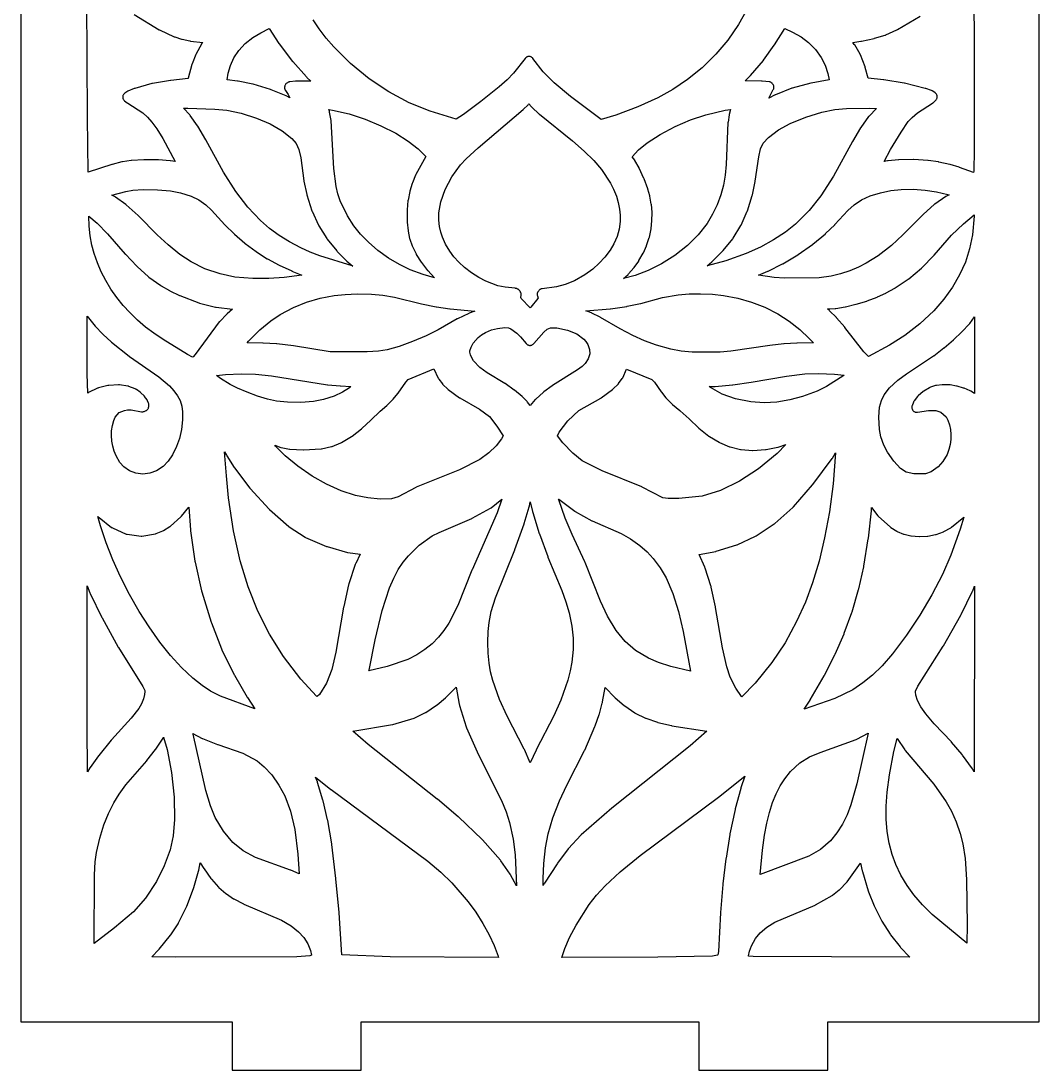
# Model space of a CAD drawing. Header units: millimetres. Extents: x 10 to 410, y 18 to 283.
# Drawn here: x 148 to 211.3, y 21 to 86.2 of the extents above; entities that cross this region are included whole.
import ezdxf

# ---------------------------------------------------------------- set-up
doc = ezdxf.new("R2010")
doc.units = ezdxf.units.MM
doc.layers.add('CUT', color=1, linetype='Continuous')

msp = doc.modelspace()

# ---------------------------------------------------------------- linework, layer by layer
at = {"layer": 'CUT'}
for points in [[(190.134, 147), (190.134, 144), (169.134, 144), (169.134, 147), (161.134, 147), (161.134, 144), (148, 144), (148, 24), (161.134, 24), (161.134, 21), (169.134, 21), (169.134, 24), (190.134, 24), (190.134, 21), (198.134, 21), (198.134, 24), (211.2679, 24), (211.2679, 144), (198.134, 144), (198.134, 147)], [(162.4395, 82.2484), (162.4123, 82.2554), (161.4952, 82.4479), (161.4651, 82.4527), (160.8219, 82.5239), (160.8809, 82.9452), (161.0114, 83.4146), (161.2308, 83.8944), (161.5287, 84.3387), (161.9422, 84.782), (162.4043, 85.1495), (162.897, 85.45), (163.4235, 85.7056), (164.0243, 84.7817), (164.0379, 84.7626), (164.8734, 83.6748), (164.8874, 83.658), (165.7384, 82.7022), (165.7609, 82.6795), (166.0201, 82.4436), (165.1099, 82.4528), (165.0656, 82.4501), (164.7002, 82.4023), (164.6701, 82.3968), (164.6407, 82.3886), (164.6124, 82.3774), (164.5853, 82.3637), (164.5596, 82.3474), (164.5126, 82.314), (164.489, 82.2955), (164.4673, 82.2748), (164.448, 82.252), (164.4309, 82.2277), (164.4163, 82.2018), (164.4046, 82.1746), (164.3955, 82.1464), (164.3895, 82.1174), (164.3863, 82.0881), (164.3838, 82.0456), (164.3836, 82.0174), (164.3862, 81.9894), (164.3912, 81.9617), (164.399, 81.9346), (164.4095, 81.9082), (164.4224, 81.883), (164.4376, 81.8591), (164.6033, 81.6244), (164.7145, 81.4165), (164.5128, 81.5182), (164.489, 81.529), (163.5415, 81.9114), (163.5155, 81.9207)], [(194.7892, 82.0883), (194.7848, 82.117), (194.7776, 82.1451), (194.7653, 82.1852), (194.7554, 82.2123), (194.7428, 82.2385), (194.7277, 82.2634), (194.7102, 82.2867), (194.6905, 82.3083), (194.6688, 82.3279), (194.6452, 82.3455), (194.62, 82.3607), (194.5935, 82.3736), (194.5657, 82.3839), (194.5372, 82.3915), (194.5079, 82.3964), (194.0662, 82.4497), (194.0295, 82.4519), (193.0053, 82.4561), (193.3268, 82.7728), (193.3456, 82.7932), (194.1356, 83.7283), (194.1499, 83.7467), (194.8163, 84.6731), (194.8278, 84.6902), (195.4629, 85.7149), (195.957, 85.4938), (196.4861, 85.1884), (196.9496, 84.8356), (197.3789, 84.4018), (197.7281, 83.9208), (197.9755, 83.4409), (198.1496, 82.9265), (198.2251, 82.5207), (197.1127, 82.3223), (197.0869, 82.3166), (195.9351, 82.0099), (195.9003, 81.9985), (194.8902, 81.5986), (194.8614, 81.5854), (194.467, 81.3807), (194.7558, 81.9199), (194.7683, 81.9462), (194.7781, 81.9735), (194.7851, 82.0017), (194.7894, 82.0304), (194.7908, 82.0593)], [(174.1881, 72.7403), (174.0833, 73.0511), (174.009, 73.4118), (173.9739, 73.8133), (173.9753, 74.2576), (174.0862, 74.9542), (174.3544, 75.7176), (174.7774, 76.5008), (175.3149, 77.2446), (175.6686, 77.6252), (176.4062, 78.3024), (179.2018, 80.6774), (179.2164, 80.6908), (179.5179, 80.9826), (179.5465, 81.0147), (179.5682, 81.0428), (179.7341, 80.8489), (179.7579, 80.824), (180.2119, 80.4012), (180.2283, 80.3871), (182.2654, 78.7433), (183.0104, 78.0968), (183.6012, 77.5112), (184.073, 76.9543), (184.6294, 76.1104), (184.8247, 75.7253), (184.9994, 75.2943), (185.115, 74.9139), (185.1998, 74.4944), (185.236, 74.126), (185.2331, 73.723), (185.1699, 73.2471), (185.042, 72.7845), (184.8486, 72.333), (184.6144, 71.9325), (184.2932, 71.5064), (183.9405, 71.1311), (183.5297, 70.7704), (183.0442, 70.4138), (182.4026, 70.0415), (181.821, 69.8025), (181.2904, 69.6672), (180.3817, 69.5445), (180.3515, 69.5389), (180.3221, 69.5305), (180.2936, 69.5191), (180.2664, 69.5052), (180.2408, 69.4886), (180.2171, 69.4696), (180.1953, 69.4485), (180.1759, 69.4253), (180.1364, 69.3732), (180.1189, 69.3473), (180.1041, 69.3199), (180.0925, 69.291), (180.0839, 69.2611), (180.0785, 69.2306), (180.0764, 69.1996), (180.0775, 69.1686), (180.082, 69.1379), (180.0897, 69.1078), (180.1348, 68.9637), (180.125, 68.9367), (179.6763, 68.4009), (179.6343, 68.3613), (179.0933, 68.9353), (179.0665, 68.9997), (179.0857, 69.1418), (179.0881, 69.1711), (179.0875, 69.2006), (179.084, 69.2297), (179.0776, 69.2584), (179.0684, 69.2865), (179.0564, 69.3135), (179.0221, 69.3811), (179.0063, 69.4084), (178.9878, 69.4339), (178.9666, 69.4575), (178.943, 69.4788), (178.9172, 69.4976), (178.8896, 69.5135), (178.8604, 69.5267), (178.7911, 69.5538), (178.7643, 69.5629), (178.7367, 69.5696), (178.7087, 69.5738), (178.0865, 69.6377), (177.6421, 69.7343), (176.8805, 70.0251), (176.4601, 70.2462), (176, 70.5392), (175.5674, 70.8698), (175.2137, 71.1913), (174.9024, 71.5292), (174.6426, 71.8761), (174.3864, 72.3161)], [(165.5774, 76.254), (165.5813, 76.2315), (165.757, 75.4098), (165.7644, 75.3821), (166.0805, 74.3889), (166.0934, 74.3556), (166.4899, 73.49), (166.5076, 73.457), (167.0025, 72.6598), (167.0243, 72.6292), (167.623, 71.8906), (167.6451, 71.8662), (168.2396, 71.277), (168.2608, 71.2578), (168.6274, 70.9571), (168.5767, 70.9693), (166.5706, 71.5824), (165.9664, 71.8113), (165.3826, 72.0827), (164.689, 72.4529), (164.0482, 72.8537), (163.4517, 73.2926), (162.894, 73.775), (162.1035, 74.606), (161.3559, 75.5807), (160.5956, 76.7794), (159.4971, 78.7922), (159.4915, 78.8019), (158.9914, 79.6412), (158.9786, 79.6608), (158.5189, 80.3101), (158.4914, 80.3437), (158.0953, 80.7603), (158.3649, 80.7659), (160.0428, 80.7088), (160.7921, 80.6349), (161.6758, 80.4462), (162.6283, 80.1526), (163.4832, 79.7856), (164.2347, 79.3493), (164.8315, 78.8857), (165.1108, 78.5601), (165.2717, 78.2064), (165.3872, 77.6787)], [(173.2607, 70.6874), (173.2767, 70.6686), (173.6926, 70.2149), (172.9875, 70.4221), (172.1942, 70.7272), (171.5247, 71.0499), (170.8478, 71.4529), (170.1841, 71.9283), (169.5874, 72.4345), (169.1076, 72.9265), (168.6893, 73.4516), (168.2971, 74.0658), (167.8382, 75.0172), (167.6939, 75.4506), (167.591, 75.8939), (167.4519, 77.0115), (167.2727, 79.9709), (167.2694, 80.0005), (167.1836, 80.5241), (167.1775, 80.5524), (167.1686, 80.5801), (167.1312, 80.6797), (167.3575, 80.6476), (168.394, 80.4113), (169.3925, 80.0853), (170.3713, 79.6765), (171.2898, 79.2032), (172.0654, 78.7146), (172.6844, 78.2332), (173.1652, 77.7643), (172.5423, 76.6407), (172.5283, 76.6119), (172.3219, 76.121), (172.3118, 76.0936), (172.1642, 75.6151), (172.1563, 75.5835), (172.0546, 75.0495), (172.0506, 75.0191), (172.0026, 74.4446), (172.0017, 74.42), (172.0025, 73.7154), (172.0037, 73.6886), (172.0542, 73.1479), (172.0593, 73.1145), (172.1532, 72.671), (172.163, 72.6356), (172.3099, 72.2125), (172.3236, 72.1794), (172.5544, 71.708), (172.5683, 71.6829), (172.8675, 71.1966), (172.8861, 71.1699)], [(186.1404, 77.533), (185.9845, 77.7475), (186.3687, 78.1727), (186.9114, 78.6208), (187.7168, 79.1383), (188.6604, 79.6304), (189.6144, 80.0372), (190.5697, 80.3574), (191.7587, 80.6323), (192.088, 80.6862), (192.0118, 80.3748), (192.0066, 80.3479), (191.9406, 79.9006), (191.9378, 79.8698), (191.8318, 77.2682), (191.7636, 76.6029), (191.6558, 75.9716), (191.5, 75.3749), (191.2741, 74.7655), (190.9848, 74.1718), (190.6388, 73.6078), (190.0775, 72.8854), (189.4215, 72.2259), (188.6323, 71.6021), (187.7963, 71.084), (186.9829, 70.6871), (186.166, 70.3751), (185.454, 70.1774), (185.7382, 70.4397), (185.7628, 70.4653), (186.0889, 70.8457), (186.1057, 70.8671), (186.3892, 71.2655), (186.4051, 71.2903), (186.6671, 71.7476), (186.6807, 71.7744), (186.8731, 72.206), (186.884, 72.2343), (187.0447, 72.7247), (187.053, 72.7554), (187.1595, 73.2602), (187.1642, 73.29), (187.2136, 73.7599), (187.2151, 73.7882), (187.2188, 74.2668), (187.2177, 74.2946), (187.1749, 74.7806), (187.1714, 74.8073), (187.082, 75.2994), (187.0756, 75.3268), (186.9609, 75.7317), (186.9536, 75.7541), (186.7259, 76.3664), (186.7178, 76.3861), (186.4214, 77.0356), (186.41, 77.0579), (186.159, 77.504)], [(191.6194, 71.8941), (191.6427, 71.9198), (192.2325, 72.6506), (192.2549, 72.6822), (192.7373, 73.4691), (192.7552, 73.5033), (193.1391, 74.3633), (193.1516, 74.3963), (193.446, 75.3468), (193.4527, 75.3729), (193.6301, 76.2102), (193.6336, 76.2302), (193.8456, 77.7472), (193.9563, 78.2378), (194.1274, 78.5946), (194.4481, 78.9385), (195.0839, 79.4175), (195.7951, 79.8106), (196.7742, 80.2131), (197.7734, 80.5125), (198.5762, 80.6735), (199.3055, 80.7454), (200.7554, 80.7671), (201.1577, 80.7469), (200.7025, 80.2723), (200.6747, 80.2388), (200.1965, 79.569), (200.183, 79.5484), (199.6727, 78.6933), (199.6673, 78.684), (198.493, 76.5441), (197.7164, 75.3241), (196.9896, 74.4075), (196.1295, 73.5567), (195.5073, 73.0637), (194.7665, 72.5755), (193.9538, 72.1308), (193.0781, 71.7346), (191.7978, 71.2792), (190.6372, 70.9724), (190.9326, 71.2191), (190.9511, 71.2359)], [(160.6848, 73.5046), (161.246, 72.9524), (161.2603, 72.9391), (161.9149, 72.3726), (161.9326, 72.3584), (162.6129, 71.8527), (162.6316, 71.8398), (163.3036, 71.4136), (163.3221, 71.4026), (164.0371, 71.0156), (164.0548, 71.0067), (164.823, 70.652), (164.8369, 70.646), (165.4474, 70.3989), (164.3474, 70.2378), (163.3983, 70.1741), (162.4022, 70.172), (161.2989, 70.2647), (160.3813, 70.463), (159.4222, 70.7881), (158.5729, 71.2104), (157.8654, 71.6769), (157.1377, 72.2649), (156.4599, 72.8979), (155.2979, 74.0827), (155.2828, 74.0971), (154.5459, 74.7521), (154.5216, 74.7715), (153.8657, 75.2451), (153.8436, 75.2597), (153.8203, 75.2724), (153.6396, 75.3607), (154.5177, 75.5915), (154.9555, 75.6644), (155.5874, 75.7059), (156.4924, 75.695), (157.2906, 75.6234), (157.9134, 75.5017), (158.5691, 75.2989), (159.0449, 75.0698), (159.484, 74.7515), (159.8317, 74.4245), (160.6751, 73.5145)], [(194.442, 70.6382), (195.3292, 71.0853), (195.3499, 71.0967), (196.2742, 71.6545), (196.2934, 71.667), (197.183, 72.2983), (197.2008, 72.312), (197.9907, 72.9644), (198.0062, 72.978), (198.5725, 73.5137), (198.5872, 73.5286), (199.3954, 74.4068), (199.7769, 74.7628), (200.2369, 75.0758), (200.778, 75.3175), (201.4181, 75.514), (202.0502, 75.6424), (202.707, 75.7139), (203.4418, 75.7271), (204.1925, 75.6732), (204.8924, 75.564), (205.5951, 75.3974), (205.6744, 75.3724), (205.5148, 75.2941), (205.476, 75.2714), (204.7838, 74.7971), (204.755, 74.7747), (204.0786, 74.182), (204.0626, 74.1669), (202.8055, 72.8938), (202.0922, 72.2344), (201.2803, 71.5996), (200.516, 71.1246), (200.0434, 70.8886), (199.5037, 70.6667), (198.9338, 70.4787), (198.3521, 70.3264), (197.6021, 70.2238), (195.4417, 70.1923), (194.809, 70.2339), (193.8242, 70.3874), (194.4184, 70.6276)], [(157.2325, 69.4341), (157.2501, 69.4247), (157.8494, 69.1297), (157.8756, 69.1183), (159.0579, 68.6654), (159.0935, 68.6542), (160.0816, 68.4049), (160.1241, 68.3973), (161.1389, 68.2847), (160.808, 67.993), (160.7882, 67.9738), (160.3492, 67.5094), (160.3268, 67.4827), (158.8183, 65.4647), (158.6947, 65.3215), (158.6635, 65.2995), (158.3529, 65.4626), (156.8298, 66.3858), (156.2494, 66.7759), (155.7479, 67.1581), (155.237, 67.5971), (154.7621, 68.0591), (154.3572, 68.5037), (153.9545, 69.0048), (153.5912, 69.5227), (153.2681, 70.0562), (152.9862, 70.6029), (152.7467, 71.1612), (152.5504, 71.7293), (152.409, 72.2593), (152.2991, 72.8404), (152.2354, 73.4253), (152.2176, 74.0448), (152.7333, 73.6201), (153.3823, 72.9663), (154.4797, 71.698), (154.4889, 71.6877), (155.1982, 70.9398), (155.2163, 70.9223), (155.9275, 70.2866), (155.9554, 70.2645), (156.6919, 69.746), (156.7159, 69.7308)], [(198.6902, 67.7349), (198.6756, 67.7506), (198.2563, 68.1693), (198.2417, 68.183), (198.1167, 68.2923), (198.5998, 68.3185), (198.6345, 68.3224), (199.2122, 68.4182), (199.2329, 68.4224), (199.888, 68.5769), (199.9077, 68.5823), (200.5607, 68.7818), (200.5803, 68.7885), (201.2078, 69.0267), (201.2282, 69.0352), (201.7569, 69.2799), (201.7772, 69.2902), (202.3063, 69.5836), (202.3283, 69.597), (203.1449, 70.1432), (203.1731, 70.1646), (203.9577, 70.8316), (203.9782, 70.8508), (204.7312, 71.6209), (204.7421, 71.6327), (205.8272, 72.8674), (206.5688, 73.5835), (207.2471, 74.1285), (207.2476, 74.0617), (207.1267, 72.8896), (206.9529, 72.0159), (206.6919, 71.2035), (206.3354, 70.4096), (205.8863, 69.6382), (205.3477, 68.8938), (204.7239, 68.1823), (203.856, 67.3674), (202.9189, 66.6466), (201.9798, 66.046), (200.6693, 65.3301), (200.3818, 65.6183), (199.2093, 67.1367), (199.1982, 67.1502)], [(164.1108, 67.9344), (164.9428, 68.3733), (165.7491, 68.7012), (166.5855, 68.9495), (167.4589, 69.1193), (168.137, 69.1953), (168.9027, 69.2291), (169.778, 69.2094), (170.4787, 69.1527), (171.2045, 69.0234), (172.8818, 68.6142), (172.8918, 68.612), (173.7979, 68.4219), (173.8175, 68.4184), (174.6472, 68.2984), (174.6644, 68.2963), (176.2078, 68.1587), (175.8502, 68.0264), (175.8229, 68.0149), (175.1348, 67.6832), (175.1169, 67.6738), (173.924, 67.0008), (173.1798, 66.623), (172.336, 66.2569), (171.5053, 65.9632), (170.7537, 65.7573), (170.2224, 65.6682), (169.5118, 65.6272), (167.2238, 65.6293), (164.9446, 65.9975), (164.9326, 65.9992), (163.9048, 66.1253), (163.883, 66.1273), (163.0429, 66.1719), (163.0285, 66.1723), (162.0575, 66.1795), (162.1439, 66.2859), (162.8477, 66.9818), (163.518, 67.5482)], [(184.6362, 68.3024), (185.6608, 68.4511), (185.6812, 68.4547), (186.5054, 68.6301), (186.5204, 68.6336), (187.8784, 68.9929), (188.8467, 69.1584), (189.534, 69.2207), (190.2248, 69.2385), (190.9717, 69.2076), (191.6513, 69.1332), (192.5441, 68.9648), (193.4058, 68.719), (194.2312, 68.3965), (195.0452, 67.9863), (195.7493, 67.5368), (196.4077, 67.0163), (196.9934, 66.4564), (197.2458, 66.1752), (196.2308, 66.1696), (196.2166, 66.1692), (195.4226, 66.1293), (195.4019, 66.1276), (194.5411, 66.0275), (194.5304, 66.026), (192.116, 65.6606), (191.4614, 65.6046), (189.7152, 65.6092), (189.0296, 65.6697), (188.3825, 65.7981), (187.5033, 66.0431), (186.7589, 66.3148), (186.0343, 66.642), (185.2345, 67.0627), (184.0143, 67.7679), (183.9946, 67.7783), (183.4858, 68.0257), (183.4549, 68.0387), (183.1002, 68.1664), (184.6186, 68.3004)], [(155.6642, 61.9241), (155.7466, 61.957), (155.7744, 61.9698), (155.801, 61.9852), (155.8258, 62.0032), (155.8486, 62.0235), (155.8692, 62.0459), (155.8873, 62.0702), (155.903, 62.096), (155.9159, 62.1233), (155.9259, 62.1519), (155.9328, 62.1811), (155.9368, 62.2109), (155.9444, 62.3033), (155.9452, 62.3363), (155.9423, 62.3693), (155.9357, 62.4017), (155.9254, 62.4332), (155.871, 62.5731), (155.8605, 62.597), (155.8478, 62.62), (155.8331, 62.6418), (155.684, 62.8441), (155.6683, 62.8636), (155.6511, 62.8818), (155.4413, 63.0852), (155.4077, 63.1133), (155.1692, 63.286), (155.1481, 63.3), (155.1258, 63.3123), (155.1027, 63.3227), (154.7085, 63.4808), (154.6846, 63.4893), (154.66, 63.4959), (154.635, 63.5004), (154.1237, 63.5724), (154.093, 63.5752), (154.0624, 63.575), (153.4562, 63.5423), (153.4256, 63.539), (153.3955, 63.5329), (152.8115, 63.3849), (152.7804, 63.3753), (152.7507, 63.3625), (152.2048, 63.0952), (152.1664, 63.0729), (152.1522, 63.0633), (152.1086, 64.2598), (152.104, 67.8386), (152.6041, 67.229), (152.6196, 67.2116), (153.0866, 66.7246), (153.0991, 66.7122), (153.6035, 66.2437), (153.6211, 66.2285), (154.7186, 65.3538), (154.7351, 65.3416), (156.5687, 64.07), (157.2201, 63.5172), (157.5081, 63.2041), (157.7309, 62.8952), (157.8902, 62.5916), (158.0015, 62.2497), (158.048, 61.8958), (158.036, 61.4028), (157.9676, 60.8053), (157.8443, 60.2483), (157.6702, 59.738), (157.4143, 59.2199), (157.1428, 58.8295), (156.831, 58.5086), (156.4324, 58.2387), (156.0046, 58.0794), (155.5629, 58.0264), (155.1349, 58.0796), (154.7407, 58.2329), (154.3982, 58.477), (154.1532, 58.7561), (153.9151, 59.1565), (153.7899, 59.4582), (153.7004, 59.7678), (153.6465, 60.0723), (153.6223, 60.4322), (153.6336, 60.7175), (153.6824, 61.0454), (153.7666, 61.3485), (153.8568, 61.5617), (154.1035, 61.8523), (154.427, 61.9838), (154.6198, 62.0149), (154.8415, 62.0162), (155.4943, 61.906), (155.5229, 61.9026), (155.5518, 61.9017), (155.5806, 61.9034), (155.6091, 61.9077), (155.6371, 61.9147)], [(202.2353, 58.8307), (201.8499, 59.3868), (201.6134, 59.834), (201.4402, 60.3342), (201.3541, 60.809), (201.3153, 61.5703), (201.3566, 62.1841), (201.4685, 62.6042), (201.6432, 62.9579), (201.9668, 63.3783), (202.4864, 63.8548), (203.0352, 64.2592), (204.7108, 65.3745), (204.7269, 65.3859), (205.3625, 65.8707), (205.3751, 65.8809), (205.9533, 66.3724), (205.9662, 66.384), (206.4536, 66.848), (206.4667, 66.8613), (206.9404, 67.3713), (206.9584, 67.3924), (207.2679, 67.794), (207.2679, 63.0353), (207.0217, 63.181), (206.9866, 63.1989), (206.6088, 63.3618), (206.5724, 63.375), (206.1744, 63.4911), (206.1374, 63.4995), (205.7355, 63.5658), (205.695, 63.5699), (205.3056, 63.5835), (205.2816, 63.5834), (205.2577, 63.5816), (204.8973, 63.5394), (204.8668, 63.5342), (204.8369, 63.5262), (204.5149, 63.4221), (204.4823, 63.4096), (204.4514, 63.3934), (204.1091, 63.19), (204.0864, 63.1752), (204.0652, 63.1584), (203.7592, 62.8942), (203.7369, 62.8729), (203.717, 62.8496), (203.5056, 62.575), (203.4877, 62.5491), (203.4728, 62.5215), (203.4608, 62.4926), (203.381, 62.2667), (203.3725, 62.2385), (203.367, 62.2094), (203.3645, 62.1801), (203.3648, 62.1507), (203.3682, 62.1214), (203.3745, 62.0926), (203.3836, 62.0645), (203.3955, 62.0374), (203.4102, 62.0116), (203.4274, 61.9873), (203.4469, 61.9648), (203.4686, 61.9443), (203.4923, 61.9258), (203.5176, 61.9098), (203.5445, 61.8962), (203.5727, 61.8853), (203.6018, 61.8772), (203.6315, 61.8718), (203.6617, 61.8693), (203.692, 61.8697), (203.722, 61.873), (204.403, 61.9804), (204.8637, 61.9694), (205.1648, 61.8804), (205.4916, 61.5778), (205.5986, 61.374), (205.7016, 61.0906), (205.7655, 60.7986), (205.7938, 60.4967), (205.7872, 60.1865), (205.7449, 59.8712), (205.6657, 59.5558), (205.5515, 59.2552), (205.295, 58.8094), (204.9961, 58.4727), (204.5717, 58.1658), (204.2112, 58.0493), (203.4902, 58.0505), (203.0203, 58.1532), (202.6556, 58.3716)], [(179.5697, 66.0328), (179.5993, 66.0283), (179.6292, 66.0267), (179.6591, 66.028), (179.6889, 66.032), (179.7179, 66.0388), (179.7464, 66.0484), (179.7736, 66.0606), (179.7995, 66.0753), (179.8238, 66.0923), (179.8463, 66.1116), (179.8667, 66.1329), (180.4905, 66.8496), (180.7014, 67.0353), (180.9182, 67.12), (181.3009, 67.1165), (181.9621, 66.9779), (182.5371, 66.7345), (182.9715, 66.4161), (183.1067, 66.2675), (183.229, 66.083), (183.341, 65.7714), (183.3495, 65.5003), (183.2548, 65.1881), (183.0581, 64.8991), (182.8674, 64.7154), (182.5786, 64.5029), (181.0331, 63.5251), (181.0189, 63.5156), (180.4929, 63.1403), (180.4657, 63.1185), (179.9878, 62.6882), (179.9602, 62.6597), (179.6445, 62.2901), (179.4811, 62.5053), (179.4553, 62.535), (179.171, 62.8228), (179.1489, 62.8429), (178.6763, 63.2356), (178.6583, 63.2496), (178.0989, 63.6479), (178.078, 63.6616), (176.9763, 64.3192), (176.5175, 64.6569), (176.1289, 65.0657), (176.0131, 65.2484), (175.9364, 65.429), (175.9002, 65.5988), (175.901, 65.6947), (175.9747, 65.9083), (176.1102, 66.1682), (176.4163, 66.5217), (176.6238, 66.6802), (176.8706, 66.8241), (177.2504, 66.9823), (177.6074, 67.0775), (178.0684, 67.1368), (178.2974, 67.1243), (178.4452, 67.0532), (178.8142, 66.7748), (179.0403, 66.5531), (179.3932, 66.1361), (179.4134, 66.1145), (179.4356, 66.0949), (179.4596, 66.0775), (179.4854, 66.0625), (179.5124, 66.05), (179.5406, 66.04)], [(171.4376, 63.0634), (171.9097, 63.7479), (172.0696, 63.8985), (173.6547, 64.5672), (173.9259, 63.9881), (173.9409, 63.9601), (173.9588, 63.9339), (174.1872, 63.6339), (174.2014, 63.6165), (174.217, 63.6002), (174.5188, 63.3068), (174.5354, 63.2918), (174.5533, 63.278), (175.2523, 62.7742), (175.2798, 62.7565), (176.4954, 62.0631), (177.1147, 61.6018), (177.5781, 61.0046), (177.9746, 60.4074), (177.8709, 60.2173), (177.5362, 59.7794), (177.0852, 59.3536), (176.5115, 58.9432), (175.2566, 58.2869), (172.5648, 57.2071), (172.5431, 57.197), (171.4428, 56.6074), (171.032, 56.4909), (170.3279, 56.4752), (169.5648, 56.5467), (168.788, 56.7073), (167.8886, 56.9976), (166.9878, 57.3973), (166.0938, 57.9032), (165.2154, 58.5112), (164.417, 59.1678), (163.8207, 59.7623), (163.7689, 59.8206), (164.1531, 59.6875), (164.1783, 59.6808), (164.688, 59.5783), (164.7135, 59.5751), (165.5299, 59.5281), (165.5519, 59.5281), (166.6597, 59.6), (166.6856, 59.6034), (167.303, 59.7333), (167.3399, 59.745), (167.8872, 59.978), (167.9144, 59.9919), (168.5485, 60.3708), (168.5724, 60.3871), (169.1638, 60.8385), (169.1883, 60.8596), (169.7344, 61.3807), (169.7602, 61.4083), (170.3016, 61.9266), (170.3262, 61.945), (170.7319, 62.2828), (170.7535, 62.3028), (171.116, 62.6693), (171.1354, 62.691), (171.4232, 63.0442)], [(189.5461, 61.4379), (190.0962, 60.904), (190.1208, 60.8827), (190.7576, 60.3873), (190.7834, 60.3695), (191.3917, 60.0053), (191.4182, 59.9917), (192.0357, 59.7249), (192.0674, 59.7144), (192.7211, 59.5543), (192.7506, 59.5494), (193.4555, 59.4939), (193.4818, 59.4936), (194.2773, 59.5471), (194.3016, 59.5506), (195.0415, 59.701), (195.0648, 59.7074), (195.5347, 59.8662), (194.9915, 59.3028), (193.8433, 58.3465), (192.6537, 57.5808), (191.4651, 57.017), (190.34, 56.6669), (188.8815, 56.5112), (188.2267, 56.5026), (187.8845, 56.5575), (186.5979, 57.2225), (186.5804, 57.2306), (184.1087, 58.2409), (182.8816, 58.8595), (182.2947, 59.3236), (181.6709, 59.9619), (181.3365, 60.4107), (181.4448, 60.6297), (181.9752, 61.3475), (182.6639, 61.9693), (184.0303, 62.7537), (184.0582, 62.7718), (184.768, 63.2881), (184.786, 63.3023), (184.8029, 63.3177), (185.1093, 63.62), (185.1252, 63.6368), (185.1396, 63.6548), (185.3676, 63.9612), (185.3861, 63.9892), (185.4012, 64.0189), (185.6377, 64.5554), (187.2109, 63.8993), (187.3736, 63.7476), (187.7888, 63.1332), (187.8048, 63.1117), (188.0849, 62.7674), (188.1051, 62.7451), (188.4681, 62.3797), (188.4902, 62.3597), (188.9451, 61.9835), (188.969, 61.9657), (189.5222, 61.4636)], [(161.6747, 64.2564), (162.5696, 64.2323), (163.5711, 64.13), (167.0594, 63.5775), (167.0795, 63.575), (167.8386, 63.5044), (167.8519, 63.5035), (168.5092, 63.47), (168.4189, 63.3978), (167.9873, 63.1204), (167.4669, 62.8779), (166.7931, 62.6602), (166.1707, 62.5426), (165.3818, 62.4795), (164.5707, 62.4879), (163.8889, 62.5605), (163.319, 62.6871), (162.6917, 62.876), (162.0543, 63.1089), (161.4599, 63.3662), (161.0013, 63.6036), (160.4062, 63.9768), (160.1484, 64.1634), (160.7127, 64.2218)], [(190.8436, 63.4187), (190.7776, 63.469), (191.1111, 63.4772), (191.132, 63.4784), (192.2262, 63.5778), (192.2416, 63.5797), (193.3687, 63.7382), (193.3788, 63.7398), (195.5744, 64.122), (196.712, 64.2585), (197.5704, 64.2763), (198.5477, 64.2354), (199.1611, 64.1691), (199.146, 64.1577), (198.0601, 63.4728), (197.4825, 63.1893), (196.5621, 62.8516), (195.7748, 62.6362), (194.9713, 62.5052), (194.1782, 62.4626), (193.352, 62.5125), (192.4064, 62.7002), (191.5853, 63.0001)], [(164.6396, 54.7721), (164.6717, 54.7479), (165.6569, 54.1129), (165.6897, 54.0952), (166.9952, 53.5286), (167.0207, 53.5194), (168.2921, 53.1601), (168.3169, 53.1548), (169.0771, 53.0472), (168.8038, 52.4794), (168.7878, 52.4432), (168.7736, 52.4045), (168.3798, 51.218), (168.3688, 51.1819), (168.3595, 51.1445), (168.0595, 49.7925), (168.0518, 49.7531), (167.5751, 46.9641), (167.3106, 45.8946), (166.9787, 45.0475), (166.543, 44.3347), (166.4155, 44.1986), (166.36, 44.2306), (165.3935, 45.2941), (164.3169, 46.6944), (163.4496, 48.0819), (162.7257, 49.5097), (162.1205, 51.0225), (161.625, 52.6483), (161.2153, 54.4991), (160.9069, 56.543), (160.7636, 57.9233), (160.6542, 59.4021), (160.7669, 59.1978), (160.7829, 59.1708), (161.2449, 58.4462), (161.2648, 58.4176), (162.2221, 57.153), (162.2449, 57.1254), (163.42, 55.8448), (163.445, 55.8203)], [(192.7871, 44.1998), (192.4206, 44.7242), (192.0818, 45.4035), (191.8576, 46.0468), (191.59, 47.2311), (191.17, 49.7461), (191.1624, 49.7856), (190.8963, 51.0066), (190.8873, 51.0433), (190.8769, 51.0788), (190.5164, 52.1878), (190.5046, 52.2214), (190.4913, 52.2531), (190.1428, 53.0288), (191.1821, 53.2269), (191.2023, 53.2318), (192.4826, 53.6235), (192.5095, 53.6337), (193.6572, 54.17), (193.6877, 54.1872), (194.8104, 54.934), (194.84, 54.9568), (195.9705, 55.9551), (196.0001, 55.9849), (197.1985, 57.3521), (197.219, 57.3777), (198.4078, 58.9898), (198.4293, 59.0216), (198.6278, 59.3463), (198.4653, 57.4263), (198.2388, 55.6862), (197.9452, 54.0631), (197.6024, 52.6232), (197.1945, 51.2716), (196.7463, 50.0674), (196.2046, 48.8665), (195.484, 47.5534), (194.6606, 46.3163), (193.6361, 45.0369), (192.8064, 44.183)], [(173.956, 47.9032), (173.5479, 47.488), (173.0968, 47.1208), (172.597, 46.7975), (172.0477, 46.5173), (170.7575, 46.0637), (169.6234, 45.7951), (169.6357, 45.8472), (170.0114, 47.7301), (170.4397, 49.5565), (170.9036, 50.9557), (171.1664, 51.5585), (171.4498, 52.0917), (171.7588, 52.5624), (172.08, 52.9594), (172.7533, 53.6143), (173.5527, 54.183), (173.9806, 54.4057), (176.0232, 55.2746), (176.0436, 55.2846), (177.1751, 55.9103), (177.2122, 55.9354), (177.874, 56.4714), (177.5837, 55.6273), (176.0358, 52.0779), (176.0287, 52.0609), (175.1482, 49.8649), (174.5913, 48.7726), (174.2893, 48.3187)], [(181.6156, 50.8035), (181.8656, 50.0883), (182.0599, 49.4123), (182.2326, 48.5736), (182.3116, 47.8437), (182.3177, 47.1317), (182.2411, 46.3445), (182.1377, 45.7961), (181.9906, 45.2289), (181.5457, 43.98), (181.1098, 43.013), (180.0175, 40.8903), (180.0071, 40.869), (179.6483, 40.0937), (179.2951, 40.9094), (179.2788, 40.944), (178.2249, 42.9922), (177.7482, 44.0241), (177.3232, 45.197), (177.1835, 45.7446), (177.0874, 46.2873), (177.0258, 46.9075), (177.0065, 47.5681), (177.0278, 48.2476), (177.0874, 48.8002), (177.2279, 49.4921), (177.4889, 50.3432), (178.6849, 53.3238), (178.6931, 53.3453), (179.2657, 54.9316), (179.2778, 54.9682), (179.5859, 55.9962), (179.6013, 56.057), (179.6527, 56.2988), (179.7917, 55.6953), (179.8057, 55.643), (180.2055, 54.3415), (180.2171, 54.3072), (180.7319, 52.8992), (180.7434, 52.8701)], [(184.9812, 48.3182), (184.4438, 49.2035), (184.0146, 50.1294), (183.0642, 52.5371), (183.0503, 52.5694), (182.2607, 54.2751), (181.8296, 55.2932), (181.4287, 56.4223), (181.4124, 56.4793), (181.4315, 56.4621), (182.4133, 55.7181), (182.4427, 55.6988), (183.4755, 55.1236), (183.4953, 55.114), (185.3056, 54.3306), (185.8856, 53.9969), (186.4634, 53.5894), (186.9179, 53.1951), (187.2973, 52.7853), (187.7212, 52.203), (188.0881, 51.5891), (188.5205, 50.6139), (188.8652, 49.4906), (189.1477, 48.2481), (189.6159, 45.7868), (188.3795, 46.0728), (187.6171, 46.3153), (186.9945, 46.5845), (186.1922, 47.0714), (185.5464, 47.6349)], [(153.7185, 52.6919), (153.301, 53.7546), (152.943, 54.819), (152.7806, 55.3993), (152.815, 55.3607), (152.835, 55.3403), (152.8557, 55.3225), (153.6317, 54.7186), (153.6559, 54.7018), (153.681, 54.6886), (154.5392, 54.3027), (154.5658, 54.2929), (154.5928, 54.287), (155.4591, 54.1682), (155.487, 54.1665), (155.5149, 54.1694), (156.3652, 54.3177), (156.4079, 54.3306), (156.8196, 54.5053), (156.8483, 54.52), (157.247, 54.7615), (157.2861, 54.7905), (157.9434, 55.3743), (157.9644, 55.3949), (157.9844, 55.4181), (158.424, 55.9734), (158.5359, 54.5555), (158.5419, 54.5011), (158.8098, 52.6175), (158.8215, 52.5533), (159.2199, 50.7723), (159.2354, 50.714), (159.8165, 48.8344), (159.8328, 48.7873), (160.4686, 47.1629), (160.4886, 47.1175), (161.2494, 45.5642), (161.2679, 45.5299), (162.061, 44.1746), (162.074, 44.1539), (162.538, 43.4476), (160.3969, 44.2398), (159.7837, 44.5445), (159.2556, 44.8876), (158.6813, 45.3551), (157.985, 46.0185), (157.3023, 46.7663), (156.6388, 47.5891), (155.9582, 48.5391), (155.3529, 49.4851), (154.7471, 50.5442), (154.1902, 51.6409)], [(199.6917, 44.6317), (198.5701, 44.0782), (196.6751, 43.4137), (197.0423, 43.9792), (197.0549, 43.9996), (197.9255, 45.5002), (197.9401, 45.527), (198.5836, 46.8016), (198.5978, 46.8318), (199.1512, 48.1064), (199.1654, 48.1422), (199.6332, 49.4274), (199.6469, 49.4691), (200.0529, 50.8484), (200.0651, 50.8958), (200.3741, 52.2652), (200.3837, 52.3148), (200.6561, 54.0026), (200.6615, 54.042), (200.8564, 55.7462), (200.8616, 55.8178), (200.8659, 55.9439), (201.2577, 55.4389), (201.2774, 55.4152), (201.2982, 55.3946), (202.0133, 54.7431), (202.0342, 54.7258), (202.0556, 54.7113), (202.4321, 54.4841), (202.4616, 54.469), (202.8547, 54.3051), (202.8833, 54.2956), (203.2962, 54.1928), (203.3239, 54.1881), (203.8212, 54.1424), (203.8473, 54.1419), (204.3387, 54.1681), (204.3656, 54.1715), (204.8412, 54.2686), (204.869, 54.2765), (205.327, 54.4436), (205.3552, 54.4563), (205.7941, 54.6928), (205.8347, 54.7201), (206.5978, 55.3453), (206.3737, 54.6082), (205.7917, 52.9996), (205.2628, 51.7826), (204.6137, 50.5211), (203.8659, 49.2568), (203.0389, 48.0257), (202.1595, 46.8679), (201.5104, 46.1232), (200.9177, 45.541), (200.3166, 45.0478)], [(152.1061, 51.0842), (152.2885, 50.6444), (152.3016, 50.6149), (153.0198, 49.1183), (153.0353, 49.0883), (154.0441, 47.2839), (154.0565, 47.2631), (155.5768, 44.8318), (155.6959, 44.5791), (155.7059, 44.5172), (155.6861, 44.3263), (155.6182, 44.0591), (155.4903, 43.7627), (155.3175, 43.4733), (154.844, 42.858), (153.623, 41.5111), (153.612, 41.4984), (152.8287, 40.5506), (152.809, 40.5246), (152.2993, 39.7955), (152.2831, 39.7706), (152.132, 39.5213), (152.1111, 42.368)], [(206.4215, 49.2996), (207.1295, 50.7477), (207.1446, 50.781), (207.2636, 51.0682), (207.2343, 39.5309), (207.1533, 39.6742), (207.1269, 39.7156), (206.5153, 40.572), (206.4958, 40.5972), (205.8355, 41.3808), (205.8196, 41.3986), (204.7528, 42.5053), (204.2295, 43.1251), (203.9283, 43.5692), (203.7258, 43.9628), (203.615, 44.2956), (203.5832, 44.5001), (203.5934, 44.5492), (203.741, 44.8511), (205.3096, 47.3317), (205.3219, 47.3523), (206.4066, 49.2712)], [(178.5966, 35.3361), (178.7205, 34.3729), (178.8041, 32.4526), (178.4319, 33.1294), (178.4038, 33.1746), (177.8166, 34.0055), (177.7917, 34.0372), (176.6858, 35.3048), (176.6641, 35.3274), (175.1934, 36.7283), (175.1793, 36.7407), (173.878, 37.8339), (173.8715, 37.8392), (169.578, 41.2349), (168.6178, 42.0588), (171.0938, 42.4712), (171.1168, 42.4764), (172.4383, 42.8708), (172.4694, 42.8829), (173.1373, 43.2069), (173.1641, 43.2221), (173.8311, 43.6619), (173.8575, 43.6817), (174.3853, 44.1305), (174.4028, 44.1468), (175.0418, 44.7812), (175.2325, 43.7412), (175.2425, 43.6939), (175.2552, 43.6488), (175.6695, 42.3309), (175.6934, 42.2663), (176.3419, 40.7699), (176.3559, 40.74), (177.8611, 37.7461), (178.1447, 37.0463), (178.3541, 36.3735)], [(186.8411, 42.8576), (187.5651, 42.6065), (187.5836, 42.601), (188.4279, 42.3985), (188.4427, 42.3956), (190.6294, 42.0547), (189.5796, 41.1446), (184.7214, 37.273), (184.7108, 37.2641), (182.8227, 35.6057), (182.7999, 35.5834), (182.0368, 34.7658), (182.0131, 34.7378), (181.3343, 33.8497), (181.314, 33.8208), (180.538, 32.6119), (180.5203, 32.5821), (180.451, 32.4552), (180.452, 32.8951), (180.4918, 33.8227), (180.6001, 34.8119), (180.7669, 35.6733), (181.056, 36.6709), (181.4645, 37.7195), (181.9292, 38.7096), (183.0269, 40.8458), (183.0438, 40.882), (183.6719, 42.345), (183.6891, 42.3899), (183.9301, 43.0906), (183.9432, 43.1331), (184.1253, 43.7931), (184.1347, 43.8309), (184.1424, 43.8697), (184.2955, 44.7622), (184.9092, 44.1505), (184.9255, 44.1354), (185.4947, 43.6438), (185.5205, 43.6239), (186.151, 43.1982), (186.1789, 43.1819), (186.817, 42.8676)], [(160.0744, 36.6973), (159.7813, 37.4072), (159.4849, 38.3709), (158.6942, 41.8772), (158.6879, 41.9027), (158.6844, 41.9164), (159.2699, 41.6079), (159.2893, 41.5989), (160.2142, 41.2224), (160.2255, 41.2183), (161.7938, 40.686), (162.6687, 40.2146), (163.1189, 39.8452), (163.5801, 39.3363), (164.0341, 38.691), (164.3901, 38.0447), (164.7545, 37.0929), (165.0159, 35.9548), (165.2094, 34.4113), (165.2842, 33.19), (164.7649, 33.4219), (164.7504, 33.4278), (162.5748, 34.2092), (161.8066, 34.6173), (161.1593, 35.136), (160.5764, 35.837)], [(198.6988, 35.7331), (198.3057, 35.2457), (197.6889, 34.6995), (196.9719, 34.2809), (193.9453, 33.1511), (194.0774, 34.6572), (194.2033, 35.5842), (194.3433, 36.3341), (194.51, 37.0106), (194.7037, 37.6183), (194.9264, 38.1647), (195.1799, 38.6565), (195.4669, 39.0998), (195.8286, 39.5425), (196.412, 40.0819), (197.0003, 40.4548), (197.6632, 40.7376), (199.9107, 41.5381), (199.9384, 41.5502), (200.6508, 41.9245), (199.9442, 38.776), (199.5795, 37.4786), (199.3446, 36.8661), (199.0498, 36.2778)], [(157.4608, 35.5502), (157.2623, 34.6827), (156.9015, 33.6775), (156.4182, 32.7073), (155.7365, 31.683), (154.9884, 30.8369), (153.8137, 29.8325), (152.5393, 28.865), (152.5704, 33.1304), (152.6072, 33.9375), (152.6854, 34.5211), (152.8956, 35.3988), (153.158, 36.2429), (153.4402, 36.9437), (153.7774, 37.6066), (154.1004, 38.131), (154.5211, 38.7138), (155.8187, 40.2149), (155.8307, 40.2295), (156.3628, 40.9103), (156.3839, 40.9401), (156.8266, 41.6195), (156.8551, 41.6695), (156.8664, 41.6922), (157.0791, 40.92), (157.3521, 39.4789), (157.5178, 37.9634), (157.5483, 36.575)], [(201.9623, 35.0899), (201.8386, 35.8164), (201.7749, 36.5816), (201.7709, 37.3934), (201.8267, 38.2561), (201.9689, 39.3403), (202.2454, 40.7943), (202.4436, 41.607), (202.9239, 40.8984), (202.9501, 40.8637), (204.7303, 38.7629), (205.5057, 37.6638), (205.8331, 37.074), (206.1257, 36.4169), (206.3666, 35.7052), (206.5361, 35.0454), (206.6767, 34.1341), (206.7594, 32.8291), (206.7961, 30.002), (206.7776, 28.8776), (204.6252, 30.666), (204.0218, 31.2735), (203.4922, 31.8947), (203.0748, 32.4724), (202.6891, 33.1166), (202.375, 33.7759), (202.1485, 34.3919)], [(167.7657, 30.7959), (167.5762, 32.8784), (167.5735, 32.9042), (167.3186, 35.0078), (167.3123, 35.0509), (167.0619, 36.497), (167.0522, 36.5444), (166.7725, 37.7327), (166.761, 37.7757), (166.4338, 38.8708), (166.4194, 38.9142), (166.3123, 39.2019), (167.2644, 38.4369), (167.2727, 38.4305), (173.2824, 33.9694), (174.0984, 33.2878), (174.7792, 32.6314), (175.8006, 31.4589), (176.2687, 30.8036), (176.7012, 30.1104), (177.089, 29.3941), (177.3968, 28.7344), (177.6594, 28.0716), (177.6825, 28.0015), (170.9357, 28.0233), (167.9405, 28.15), (167.9365, 28.1667), (167.7674, 30.7729)], [(191.8189, 34.1596), (191.8143, 34.1265), (191.6247, 32.5609), (191.6214, 32.5287), (191.4762, 30.7938), (191.4743, 30.7645), (191.3531, 28.374), (191.3103, 28.1484), (191.2933, 28.1321), (190.9654, 28.0842), (187.579, 28.0032), (181.6092, 28), (181.7993, 28.5459), (182.0987, 29.2334), (182.4992, 30.0098), (183.3135, 31.2834), (183.7739, 31.8609), (184.3013, 32.4364), (185.2468, 33.3242), (186.4803, 34.3384), (191.3401, 37.9481), (191.3464, 37.9529), (192.9934, 39.2513), (192.7461, 38.5378), (192.7315, 38.4902), (192.3882, 37.222), (192.3776, 37.1778), (192.0625, 35.6697), (192.0554, 35.6318)], [(158.7219, 32.2884), (158.74, 32.3425), (159.0363, 33.3643), (159.051, 33.424), (159.1455, 33.8837), (159.3621, 33.5295), (159.378, 33.5054), (159.803, 32.9005), (159.8301, 32.8661), (160.2675, 32.3707), (160.2987, 32.3397), (160.7373, 31.9608), (160.7642, 31.9403), (161.215, 31.6396), (161.2366, 31.6268), (161.8245, 31.3181), (161.8406, 31.3106), (164.1909, 30.3105), (164.7835, 29.9578), (165.2555, 29.5855), (165.5757, 29.2411), (165.8324, 28.8444), (165.9985, 28.4336), (166.0616, 28.1431), (165.9607, 28.0961), (165.1532, 28.0313), (157.6056, 28.0096), (156.1426, 28.0409), (156.5685, 28.4856), (156.5876, 28.5072), (157.2907, 29.3695), (157.3161, 29.4044), (157.7608, 30.0824), (157.7924, 30.1382), (158.279, 31.1351), (158.3005, 31.1849)], [(202.0192, 29.4391), (202.043, 29.4052), (202.6379, 28.6461), (202.6594, 28.621), (203.2171, 28.0275), (203.2316, 28.0131), (203.2391, 28.0059), (193.4957, 28.0557), (193.2103, 28.0764), (193.2106, 28.0848), (193.2747, 28.3939), (193.3959, 28.7227), (193.6502, 29.1694), (193.9342, 29.5279), (194.3441, 29.8806), (194.8459, 30.1844), (197.359, 31.2417), (197.3828, 31.2536), (198.404, 31.8357), (198.4372, 31.8583), (198.8563, 32.1936), (198.883, 32.2175), (199.3033, 32.6441), (199.3391, 32.6863), (200.182, 33.8443), (200.287, 33.3787), (200.3001, 33.3282), (200.6578, 32.1305), (200.6755, 32.0786), (201.0134, 31.2078), (201.0379, 31.1527), (201.4756, 30.2944), (201.4998, 30.2522)]]:
    msp.add_lwpolyline(points, close=True, dxfattribs=at)
for points in [[(155.0344, 86.5839), (156.5864, 85.6412), (156.617, 85.6248), (157.5207, 85.2058), (157.5576, 85.1916), (157.984, 85.0559), (158.0124, 85.0483), (158.4997, 84.9421), (158.5333, 84.9366), (159.3045, 84.854), (159.2412, 84.7767), (159.2253, 84.7557), (159.2115, 84.7334), (158.8792, 84.1415), (158.8619, 84.105), (158.6292, 83.5146), (158.6183, 83.481), (158.398, 82.6387), (158.3825, 82.6006), (157.3129, 82.4811), (157.2971, 82.4788), (156.176, 82.2958), (156.1423, 82.2884), (155.0731, 81.9908), (155.044, 81.9811), (154.6453, 81.8271), (154.6212, 81.8165), (154.5981, 81.804), (154.5762, 81.7897), (154.4488, 81.6984), (154.4248, 81.6792), (154.4028, 81.6579), (154.3832, 81.6345), (154.3661, 81.6093), (154.3518, 81.5825), (154.3402, 81.5545), (154.3315, 81.5255), (154.326, 81.4958), (154.3235, 81.4657), (154.3241, 81.4355), (154.3279, 81.4056), (154.3347, 81.3761), (154.3445, 81.3475), (154.3573, 81.3199), (154.3728, 81.2938), (154.391, 81.2693), (154.4116, 81.2467), (154.4344, 81.2263), (154.6043, 81.0885), (154.6327, 81.0681), (155.5658, 80.4731), (155.8668, 80.2064), (156.1349, 79.9053), (156.4444, 79.4807), (156.8196, 78.8773), (157.592, 77.4506), (157.2963, 77.4976), (157.2692, 77.5007), (156.5442, 77.5521), (156.5223, 77.553), (155.6555, 77.5546), (155.6351, 77.5541), (154.8687, 77.5063), (154.8444, 77.5038), (154.3063, 77.4281), (154.2745, 77.422), (153.6684, 77.2722), (153.6454, 77.2656), (152.1797, 76.7829), (152.1254, 80.1768), (152.1028, 87.5009)], [(207.217, 87.7344), (207.2368, 84.6634), (207.2391, 78.1607), (207.2114, 76.8643), (207.2, 76.768), (206.3245, 77.0838), (206.3089, 77.0889), (205.7447, 77.2595), (205.7221, 77.2654), (205.0401, 77.4177), (205.0159, 77.4221), (204.3753, 77.5135), (204.35, 77.5161), (203.4967, 77.5687), (203.4722, 77.5693), (202.5613, 77.5551), (202.5371, 77.5537), (201.888, 77.4937), (201.8604, 77.49), (201.6347, 77.4489), (202.043, 78.1906), (202.6973, 79.2783), (203.1436, 79.9399), (203.383, 80.1896), (203.7214, 80.4733), (204.6432, 81.0767), (204.6618, 81.0899), (204.6793, 81.1045), (204.8409, 81.2486), (204.8622, 81.2696), (204.8813, 81.2924), (204.898, 81.317), (204.9121, 81.3432), (204.9236, 81.3705), (204.9322, 81.3988), (204.9379, 81.4278), (204.9407, 81.4571), (204.9405, 81.4867), (204.9373, 81.516), (204.9311, 81.5449), (204.9221, 81.5731), (204.9103, 81.6002), (204.8957, 81.6261), (204.8788, 81.6506), (204.8593, 81.6732), (204.8377, 81.6939), (204.814, 81.7124), (204.6655, 81.8176), (204.642, 81.8327), (204.6172, 81.8456), (204.5912, 81.8564), (204.2269, 81.9878), (204.1953, 81.9973), (202.9008, 82.3155), (202.878, 82.3203), (201.6296, 82.5309), (201.6049, 82.534), (200.6428, 82.6193), (200.4656, 83.3023), (200.4549, 83.3353), (200.1643, 84.0798), (200.1555, 84.1003), (200.145, 84.12), (199.8163, 84.6906), (199.8036, 84.7107), (199.7894, 84.7298), (199.6899, 84.8526), (200.2026, 84.924), (200.2261, 84.9282), (201.0309, 85.1029), (201.0533, 85.1086), (201.704, 85.3009), (201.7262, 85.3083), (201.7476, 85.3174), (202.4387, 85.6397), (202.4643, 85.6531), (203.8768, 86.4788)], [(193.1237, 86.9185), (192.5911, 85.9558), (191.9259, 84.994), (191.1907, 84.1242), (190.3268, 83.2784), (189.4134, 82.5375), (188.5123, 81.9284), (187.5797, 81.4065), (186.3394, 80.8523), (184.9608, 80.3335), (184.0505, 80.0612), (182.1555, 81.4901), (181.1369, 82.3322), (180.4467, 83.0236), (179.8194, 83.8566), (179.8003, 83.8795), (179.7791, 83.9004), (179.7557, 83.9193), (179.7307, 83.9358), (179.7041, 83.9498), (179.6762, 83.9612), (179.6473, 83.97), (179.6177, 83.9759), (179.5875, 83.9789), (179.5573, 83.9791), (179.5272, 83.9764), (179.4974, 83.9708), (179.4684, 83.9625), (179.4404, 83.9513), (179.4136, 83.9376), (179.3884, 83.9214), (179.3649, 83.9029), (179.3433, 83.8822), (179.324, 83.8595), (178.6078, 82.9319), (178.2097, 82.5325), (177.7129, 82.0937), (176.5682, 81.1758), (175.4922, 80.3717), (175.0366, 80.0759), (173.4322, 80.5748), (172.1308, 81.1062), (170.8557, 81.7853), (169.6458, 82.5901), (168.4829, 83.537), (167.4361, 84.5789), (166.9688, 85.1229), (166.5379, 85.6843), (166.1488, 86.2573)]]:
    msp.add_lwpolyline(points, dxfattribs=at)

doc.saveas('drawing.dxf')
